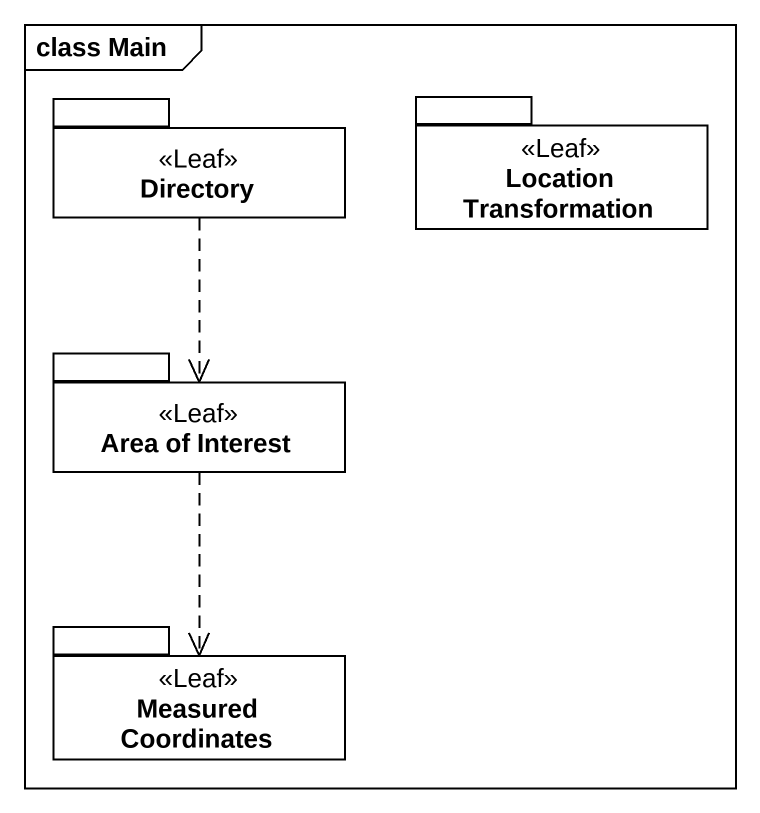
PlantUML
@startuml
mainframe class Main
package Directory <<Leaf>> {
}
package "Location Transformation" as Location_Transformation <<Leaf>> {
}
package "Area of Interest" as Area_of_Interest <<Leaf>> {
}
package "Measured Coordinates" as Measured_Coordinates <<Leaf>> {
}
Directory ..> Area_of_Interest
Area_of_Interest ..> Measured_Coordinates
@enduml
